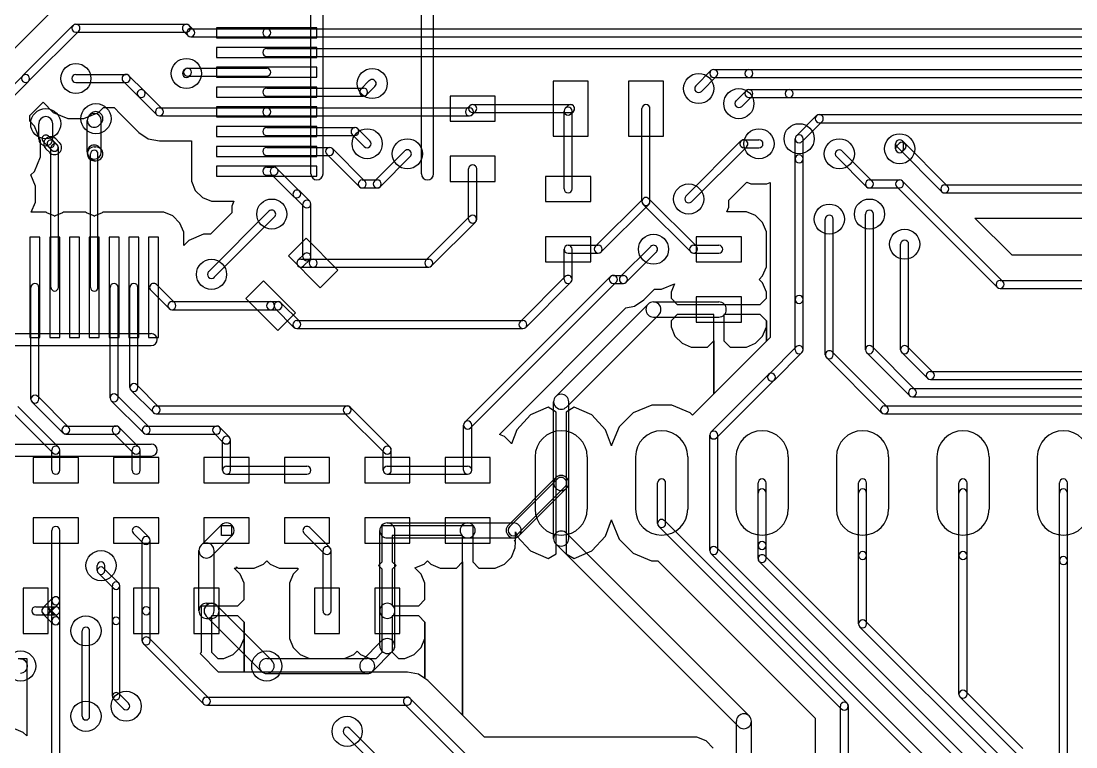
# Model space of a CAD drawing. Extents: x -29274 to 69862, y 24345 to 162744.
# Drawn here: x 25454 to 35955, y 48015 to 55242 of the extents above; entities that cross this region are included whole.
import ezdxf

# ---------------------------------------------------------------- set-up
doc = ezdxf.new("R2010")
doc.units = 0
doc.layers.add('BLACK', color=1, linetype='CONTINUOUS')

msp = doc.modelspace()

# ---------------------------------------------------------------- linework, layer by layer
at = {"layer": 'BLACK'}
for p, q in [((28340, 53721), (28340, 69149)), ((28460, 53721), (28460, 69149)), ((29440, 53721), (29440, 69149)), ((29560, 53721), (29560, 69149)), ((25795, 55375), (25295, 54875)), ((25795, 55375), (25295, 54875)), ((25472, 54699), (25971, 55198)), ((25529, 54642), (26028, 55141)), ((26000, 55210), (27100, 55210)), ((26000, 55130), (27100, 55130)), ((27116, 55098), (27072, 55142)), ((27172, 55154), (27128, 55198)), ((27144, 55166), (27900, 55166)), ((27400, 55176), (27400, 55076)), ((28400, 55176), (27400, 55176)), ((27900, 55166), (43194, 55166)), ((28400, 55076), (28400, 55176)), ((27144, 55086), (27900, 55086)), ((27400, 55076), (28400, 55076)), ((27900, 55086), (43194, 55086)), ((27400, 54979), (27400, 54879)), ((28400, 54979), (27400, 54979)), ((27900, 54969), (43140, 54969)), ((28400, 54879), (28400, 54979)), ((27400, 54879), (28400, 54879)), ((27900, 54889), (43140, 54889)), ((26000, 54710), (26500, 54710)), ((27083, 54760), (27072, 54749)), ((27112, 54772), (27900, 54772)), ((27400, 54782), (27400, 54682)), ((28400, 54782), (27400, 54782)), ((28400, 54682), (28400, 54782)), ((32322, 54748), (32172, 54598)), ((32350, 54760), (32700, 54760)), ((32700, 54760), (42800, 54760)), ((25471, 54698), (25222, 54449)), ((25528, 54641), (25279, 54392)), ((26000, 54630), (26500, 54630)), ((26622, 54492), (26472, 54642)), ((26678, 54548), (26528, 54698)), ((27112, 54692), (27900, 54692)), ((27140, 54703), (27129, 54692)), ((27400, 54682), (28400, 54682)), ((28836, 54564), (28921, 54649)), ((30750, 54645), (30750, 54095)), ((31100, 54645), (30750, 54645)), ((31100, 54095), (31100, 54645)), ((31500, 54645), (31500, 54095)), ((31850, 54645), (31500, 54645)), ((31850, 54095), (31850, 54645)), ((32378, 54692), (32228, 54542)), ((32350, 54680), (32700, 54680)), ((32700, 54680), (42800, 54680)), ((26860, 54367), (26679, 54548)), ((27400, 54585), (27400, 54485)), ((28400, 54585), (27400, 54585)), ((27900, 54575), (28864, 54575)), ((28400, 54485), (28400, 54585)), ((28893, 54507), (28978, 54592)), ((32671, 54548), (32572, 54449)), ((32700, 54560), (33100, 54560)), ((33100, 54560), (42350, 54560)), ((25540, 54300), (25673, 54433)), ((25540, 54300), (25673, 54433)), ((25673, 54433), (25774, 54332)), ((25673, 54433), (25774, 54332)), ((26803, 54310), (26622, 54491)), ((27400, 54485), (28400, 54485)), ((27900, 54495), (28864, 54495)), ((30175, 54495), (29725, 54495)), ((29725, 54495), (29725, 54245)), ((29890, 54367), (29921, 54398)), ((29950, 54410), (30924, 54410)), ((30175, 54245), (30175, 54495)), ((30872, 54374), (30896, 54398)), ((32728, 54491), (32629, 54392)), ((32700, 54480), (33100, 54480)), ((33100, 54480), (42350, 54480)), ((25540, 54244), (25540, 54300)), ((25540, 54244), (25540, 54300)), ((25774, 54332), (25920, 54271)), ((25774, 54332), (25920, 54271)), ((26079, 54271), (26226, 54332)), ((26079, 54271), (26226, 54332)), ((26150, 54320), (26133, 54303)), ((26226, 54332), (26274, 54380)), ((26226, 54332), (26274, 54380)), ((26274, 54380), (26380, 54380)), ((26274, 54380), (26380, 54380)), ((26380, 54380), (26445, 54315)), ((26380, 54380), (26445, 54315)), ((26445, 54315), (26627, 54133)), ((26445, 54315), (26627, 54133)), ((26832, 54378), (27900, 54378)), ((26832, 54298), (27900, 54298)), ((27400, 54388), (27400, 54288)), ((28400, 54388), (27400, 54388)), ((27400, 54288), (28400, 54288)), ((27900, 54378), (29918, 54378)), ((27900, 54298), (29918, 54298)), ((28400, 54288), (28400, 54388)), ((29947, 54310), (29978, 54341)), ((29950, 54330), (30924, 54330)), ((30860, 53571), (30860, 54345)), ((30928, 54318), (30952, 54342)), ((30940, 53571), (30940, 54345)), ((31635, 53446), (31635, 54370)), ((31715, 53446), (31715, 54370)), ((33172, 54099), (33371, 54298)), ((33400, 54310), (42050, 54310)), ((25588, 54196), (25540, 54244)), ((25588, 54196), (25540, 54244)), ((25649, 54049), (25588, 54196)), ((25649, 54049), (25588, 54196)), ((25630, 54070), (25630, 54220)), ((25770, 54070), (25770, 54220)), ((25920, 54271), (26079, 54271)), ((25920, 54271), (26079, 54271)), ((26113, 53937), (26113, 54253)), ((26249, 54221), (26232, 54204)), ((26253, 53937), (26253, 54253)), ((27400, 54191), (27400, 54091)), ((28400, 54191), (27400, 54191)), ((28400, 54091), (28400, 54191)), ((29725, 54245), (30175, 54245)), ((33229, 54042), (33428, 54241)), ((33400, 54230), (42050, 54230)), ((25776, 54046), (25726, 54096)), ((26627, 54133), (26721, 54070)), ((26627, 54133), (26721, 54070)), ((27400, 54091), (28400, 54091)), ((27900, 54181), (28778, 54181)), ((27900, 54101), (28778, 54101)), ((28751, 54113), (28871, 53993)), ((28807, 54169), (28927, 54049)), ((30750, 54095), (31100, 54095)), ((31500, 54095), (31850, 54095)), ((25649, 53890), (25649, 54049)), ((25649, 53890), (25649, 54049)), ((25724, 53994), (25674, 54044)), ((25762, 53956), (25724, 53994)), ((25752, 52591), (25752, 53981)), ((25814, 54008), (25776, 54046)), ((25799, 54070), (25838, 54031)), ((25826, 52591), (25826, 53981)), ((26183, 53990), (26199, 53990)), ((26232, 53987), (26249, 53970)), ((26721, 54070), (26832, 54048)), ((26721, 54070), (26832, 54048)), ((26832, 54048), (27151, 54048)), ((26832, 54048), (27151, 54048)), ((27151, 54048), (27151, 54044)), ((27151, 54048), (27151, 54044)), ((27151, 54044), (27151, 54042)), ((27151, 54044), (27151, 54042)), ((27151, 54042), (27151, 53945)), ((27151, 54042), (27151, 53945)), ((27400, 53994), (27400, 53894)), ((28400, 53994), (27400, 53994)), ((27900, 53984), (28526, 53984)), ((28400, 53894), (28400, 53994)), ((32072, 53499), (32621, 54048)), ((32129, 53442), (32678, 53991)), ((32650, 54060), (32800, 54060)), ((32650, 53980), (32800, 53980)), ((33160, 53870), (33160, 54070)), ((33240, 53870), (33240, 54070)), ((34160, 53970), (34160, 54020)), ((34172, 53999), (34196, 54023)), ((34196, 54023), (34172, 53999)), ((34172, 53992), (34622, 53542)), ((34228, 54048), (34678, 53598)), ((34240, 53970), (34240, 54020)), ((25588, 53744), (25649, 53890)), ((25588, 53744), (25649, 53890)), ((25700, 53971), (25739, 53932)), ((26133, 53888), (26150, 53871)), ((26146, 52590), (26146, 53920)), ((26220, 52590), (26220, 53920)), ((27151, 53945), (27151, 53847)), ((27151, 53945), (27151, 53847)), ((27400, 53894), (28400, 53894)), ((27900, 53904), (28526, 53904)), ((28498, 53916), (28822, 53592)), ((28554, 53972), (28878, 53648)), ((28972, 53648), (29272, 53948)), ((29028, 53592), (29328, 53892)), ((30175, 53895), (29725, 53895)), ((29725, 53895), (29725, 53645)), ((30175, 53645), (30175, 53895)), ((33160, 52470), (33160, 53870)), ((33240, 52470), (33240, 53870)), ((33572, 53892), (33872, 53592)), ((33628, 53948), (33928, 53648)), ((34228, 53943), (34252, 53967)), ((34252, 53967), (34228, 53943)), ((26183, 53850), (26199, 53850)), ((27151, 53847), (27151, 53845)), ((27151, 53847), (27151, 53845)), ((27151, 53845), (27151, 53748)), ((27151, 53845), (27151, 53748)), ((27400, 53797), (27400, 53697)), ((28400, 53797), (27400, 53797)), ((27900, 53787), (27972, 53787)), ((28001, 53775), (28227, 53549)), ((28400, 53697), (28400, 53797)), ((29910, 53270), (29910, 53770)), ((29990, 53270), (29990, 53770)), ((25553, 53710), (25588, 53744)), ((25553, 53710), (25588, 53744)), ((25599, 53599), (25553, 53710)), ((25599, 53599), (25553, 53710)), ((27151, 53748), (27151, 53648)), ((27151, 53748), (27151, 53648)), ((27400, 53697), (28400, 53697)), ((27900, 53707), (27972, 53707)), ((27945, 53719), (28171, 53493)), ((28850, 53660), (29000, 53660)), ((31125, 53695), (30675, 53695)), ((30675, 53695), (30675, 53445)), ((31125, 53445), (31125, 53695)), ((33900, 53660), (34200, 53660)), ((25599, 53440), (25599, 53599)), ((25599, 53440), (25599, 53599)), ((27151, 53648), (27189, 53556)), ((27151, 53648), (27189, 53556)), ((27189, 53556), (27259, 53486)), ((27189, 53556), (27259, 53486)), ((28850, 53580), (29000, 53580)), ((29725, 53645), (30175, 53645)), ((32499, 53459), (32678, 53639)), ((32499, 53459), (32678, 53639)), ((32678, 53639), (32720, 53621)), ((32678, 53639), (32720, 53621)), ((32720, 53621), (32879, 53621)), ((32720, 53621), (32879, 53621)), ((32879, 53621), (32910, 53634)), ((32879, 53621), (32910, 53634)), ((32910, 53634), (32910, 52470)), ((32910, 53634), (32910, 52470)), ((33900, 53580), (34200, 53580)), ((34172, 53592), (35172, 52592)), ((34228, 53648), (35228, 52648)), ((34650, 53610), (43950, 53610)), ((27259, 53486), (27350, 53448)), ((27259, 53486), (27350, 53448)), ((27350, 53448), (27449, 53448)), ((27350, 53448), (27449, 53448)), ((27449, 53448), (27571, 53448)), ((27449, 53448), (27571, 53448)), ((27571, 53448), (27551, 53400)), ((27571, 53448), (27551, 53400)), ((28271, 53392), (28172, 53491)), ((28328, 53449), (28229, 53548)), ((31172, 52999), (31646, 53473)), ((32177, 52999), (31703, 53473)), ((32499, 53390), (32499, 53459)), ((32499, 53390), (32499, 53459)), ((34650, 53530), (43950, 53530)), ((25556, 53339), (25599, 53440)), ((25556, 53339), (25599, 53440)), ((27322, 52748), (27922, 53348)), ((27551, 53400), (27551, 53331)), ((27551, 53400), (27551, 53331)), ((28260, 52894), (28260, 53420)), ((28340, 52894), (28340, 53420)), ((30675, 53445), (31125, 53445)), ((31228, 52943), (31702, 53417)), ((32121, 52943), (31647, 53417)), ((32479, 53344), (32499, 53390)), ((32479, 53344), (32499, 53390)), ((32576, 53344), (32479, 53344)), ((32576, 53344), (32479, 53344)), ((32675, 53344), (32576, 53344)), ((32675, 53344), (32576, 53344)), ((32766, 53306), (32675, 53344)), ((32766, 53306), (32675, 53344)), ((25593, 53339), (25556, 53339)), ((25593, 53339), (25556, 53339)), ((25689, 53339), (25593, 53339)), ((25689, 53339), (25593, 53339)), ((25692, 53339), (25689, 53339)), ((25692, 53339), (25689, 53339)), ((25703, 53339), (25692, 53339)), ((25703, 53339), (25692, 53339)), ((25710, 53332), (25703, 53339)), ((25710, 53332), (25703, 53339)), ((25783, 53301), (25710, 53332)), ((25783, 53301), (25710, 53332)), ((25789, 53295), (25783, 53301)), ((25789, 53295), (25783, 53301)), ((25795, 53301), (25789, 53295)), ((25795, 53301), (25789, 53295)), ((25866, 53331), (25795, 53301)), ((25866, 53331), (25795, 53301)), ((25875, 53339), (25866, 53331)), ((25875, 53339), (25866, 53331)), ((25887, 53339), (25875, 53339)), ((25887, 53339), (25875, 53339)), ((25889, 53339), (25887, 53339)), ((25889, 53339), (25887, 53339)), ((25987, 53339), (25889, 53339)), ((25987, 53339), (25889, 53339)), ((26083, 53339), (25987, 53339)), ((26083, 53339), (25987, 53339)), ((26086, 53339), (26083, 53339)), ((26086, 53339), (26083, 53339)), ((26097, 53339), (26086, 53339)), ((26097, 53339), (26086, 53339)), ((26104, 53332), (26097, 53339)), ((26104, 53332), (26097, 53339)), ((26177, 53301), (26104, 53332)), ((26177, 53301), (26104, 53332)), ((26183, 53295), (26177, 53301)), ((26183, 53295), (26177, 53301)), ((26189, 53301), (26183, 53295)), ((26189, 53301), (26183, 53295)), ((26260, 53331), (26189, 53301)), ((26260, 53331), (26189, 53301)), ((26269, 53339), (26260, 53331)), ((26269, 53339), (26260, 53331)), ((26281, 53339), (26269, 53339)), ((26281, 53339), (26269, 53339)), ((26283, 53339), (26281, 53339)), ((26283, 53339), (26281, 53339)), ((26381, 53339), (26283, 53339)), ((26381, 53339), (26283, 53339)), ((26478, 53339), (26381, 53339)), ((26478, 53339), (26381, 53339)), ((26480, 53339), (26478, 53339)), ((26480, 53339), (26478, 53339)), ((26578, 53339), (26480, 53339)), ((26578, 53339), (26480, 53339)), ((26675, 53339), (26578, 53339)), ((26675, 53339), (26578, 53339)), ((26677, 53339), (26675, 53339)), ((26677, 53339), (26675, 53339)), ((26775, 53339), (26677, 53339)), ((26775, 53339), (26677, 53339)), ((26874, 53339), (26775, 53339)), ((26874, 53339), (26775, 53339)), ((26965, 53301), (26874, 53339)), ((26965, 53301), (26874, 53339)), ((27035, 53231), (26965, 53301)), ((27035, 53231), (26965, 53301)), ((27551, 53331), (27339, 53119)), ((27551, 53331), (27339, 53119)), ((27378, 52692), (27978, 53292)), ((29921, 53298), (29484, 52861)), ((29978, 53241), (29541, 52804)), ((32836, 53236), (32766, 53306)), ((32836, 53236), (32766, 53306)), ((33460, 51920), (33460, 53270)), ((33540, 51920), (33540, 53270)), ((33860, 51970), (33860, 53320)), ((33940, 51970), (33940, 53320)), ((35320, 52910), (34950, 53280)), ((34950, 53280), (43830, 53280)), ((35320, 52910), (34950, 53280)), ((34950, 53280), (43830, 53280)), ((27073, 53139), (27035, 53231)), ((27073, 53139), (27035, 53231)), ((27073, 53007), (27073, 53139)), ((27073, 53007), (27073, 53139)), ((32874, 53144), (32836, 53236)), ((32874, 53144), (32836, 53236)), ((32874, 52894), (32874, 53144)), ((32874, 52894), (32874, 53144)), ((25642, 53090), (25542, 53090)), ((25542, 53090), (25542, 52090)), ((25642, 52090), (25642, 53090)), ((25839, 53090), (25739, 53090)), ((25739, 53090), (25739, 52090)), ((25839, 52090), (25839, 53090)), ((26036, 53090), (25936, 53090)), ((25936, 53090), (25936, 52090)), ((26036, 52090), (26036, 53090)), ((26233, 53090), (26133, 53090)), ((26133, 53090), (26133, 52090)), ((26233, 52090), (26233, 53090)), ((26430, 53090), (26330, 53090)), ((26330, 53090), (26330, 52090)), ((26430, 52090), (26430, 53090)), ((26627, 53090), (26527, 53090)), ((26527, 53090), (26527, 52090)), ((26627, 52090), (26627, 53090)), ((26824, 53090), (26724, 53090)), ((26724, 53090), (26724, 52090)), ((26824, 52090), (26824, 53090)), ((27124, 53058), (27073, 53007)), ((27124, 53058), (27073, 53007)), ((27271, 53119), (27124, 53058)), ((27271, 53119), (27124, 53058)), ((27339, 53119), (27271, 53119)), ((27339, 53119), (27271, 53119)), ((28291, 53079), (28115, 52903)), ((28609, 52761), (28291, 53079)), ((31125, 53095), (30675, 53095)), ((30675, 53095), (30675, 52845)), ((31125, 52845), (31125, 53095)), ((32625, 53095), (32175, 53095)), ((32175, 53095), (32175, 52845)), ((32625, 52845), (32625, 53095)), ((30860, 52670), (30860, 52970)), ((30900, 53010), (31200, 53010)), ((30900, 52930), (31200, 52930)), ((30940, 52670), (30940, 52970)), ((31422, 52698), (31722, 52998)), ((31478, 52642), (31778, 52942)), ((32150, 53010), (32400, 53010)), ((32150, 52930), (32400, 52930)), ((34210, 51970), (34210, 53020)), ((34290, 51970), (34290, 53020)), ((28115, 52903), (28433, 52585)), ((28210, 52861), (28271, 52922)), ((28238, 52872), (28362, 52872)), ((28267, 52804), (28328, 52865)), ((28362, 52872), (29512, 52872)), ((30675, 52845), (31125, 52845)), ((32175, 52845), (32625, 52845)), ((32874, 52795), (32874, 52894)), ((32874, 52795), (32874, 52894)), ((41076, 52910), (35320, 52910)), ((41076, 52910), (35320, 52910)), ((28238, 52792), (28362, 52792)), ((28362, 52792), (29512, 52792)), ((28433, 52585), (28609, 52761)), ((32836, 52704), (32874, 52795)), ((32836, 52704), (32874, 52795)), ((26984, 52437), (26803, 52618)), ((27867, 52655), (27691, 52479)), ((28185, 52337), (27867, 52655)), ((29872, 51248), (31322, 52698)), ((29928, 51192), (31378, 52642)), ((30422, 52248), (30872, 52698)), ((30478, 52192), (30928, 52642)), ((31350, 52710), (31450, 52710)), ((31350, 52630), (31450, 52630)), ((31829, 52571), (31959, 52626)), ((31829, 52571), (31959, 52626)), ((31959, 52626), (31926, 52544)), ((31959, 52626), (31926, 52544)), ((32802, 52670), (32836, 52704)), ((32802, 52670), (32836, 52704)), ((32836, 52636), (32802, 52670)), ((32836, 52636), (32802, 52670)), ((32874, 52544), (32836, 52636)), ((32874, 52544), (32836, 52636)), ((35200, 52660), (41350, 52660)), ((25552, 51478), (25552, 52590)), ((25632, 51478), (25632, 52590)), ((26340, 51490), (26340, 52590)), ((26420, 51490), (26420, 52590)), ((26537, 51594), (26537, 52590)), ((26617, 51594), (26617, 52590)), ((26927, 52380), (26746, 52561)), ((31655, 52465), (31761, 52571)), ((31655, 52465), (31761, 52571)), ((31761, 52571), (31829, 52571)), ((31761, 52571), (31829, 52571)), ((31926, 52544), (31925, 52482)), ((31926, 52544), (31925, 52482)), ((32875, 52482), (32874, 52544)), ((32875, 52482), (32874, 52544)), ((35200, 52580), (41350, 52580)), ((26956, 52448), (27938, 52448)), ((27691, 52479), (28009, 52161)), ((27938, 52448), (28012, 52448)), ((28041, 52436), (28228, 52249)), ((31696, 52423), (30778, 51505)), ((31474, 52385), (31561, 52402)), ((31474, 52385), (31561, 52402)), ((31561, 52402), (31655, 52465)), ((31561, 52402), (31655, 52465)), ((31750, 52445), (32400, 52445)), ((31925, 52482), (31987, 52420)), ((31925, 52482), (31987, 52420)), ((31987, 52420), (32300, 52420)), ((31987, 52420), (32300, 52420)), ((32625, 52495), (32175, 52495)), ((32175, 52495), (32175, 52245)), ((32300, 52420), (32350, 52420)), ((32300, 52420), (32350, 52420)), ((32350, 52420), (32450, 52420)), ((32350, 52420), (32450, 52420)), ((32450, 52420), (32500, 52420)), ((32450, 52420), (32500, 52420)), ((32500, 52420), (32813, 52420)), ((32500, 52420), (32813, 52420)), ((32625, 52245), (32625, 52495)), ((32813, 52420), (32875, 52482)), ((32813, 52420), (32875, 52482)), ((32910, 52470), (32910, 52090)), ((32910, 52470), (32910, 52090)), ((33160, 51970), (33160, 52470)), ((33240, 51970), (33240, 52470)), ((26956, 52368), (27938, 52368)), ((27938, 52368), (28012, 52368)), ((27984, 52379), (28171, 52192)), ((28009, 52161), (28185, 52337)), ((30216, 51127), (31474, 52385)), ((30216, 51127), (31474, 52385)), ((31802, 52317), (30884, 51399)), ((31750, 52295), (32400, 52295)), ((31987, 52320), (31925, 52258)), ((31987, 52320), (31925, 52258)), ((32350, 52320), (31987, 52320)), ((32350, 52320), (31987, 52320)), ((32350, 52057), (32350, 52320)), ((32350, 52057), (32350, 52320)), ((32813, 52320), (32450, 52320)), ((32450, 52320), (32450, 52057)), ((32813, 52320), (32450, 52320)), ((32450, 52320), (32450, 52057)), ((32875, 52258), (32813, 52320)), ((32875, 52258), (32813, 52320)), ((28200, 52260), (30450, 52260)), ((31925, 52258), (31926, 52196)), ((31925, 52258), (31926, 52196)), ((31926, 52196), (31964, 52104)), ((31926, 52196), (31964, 52104)), ((32175, 52245), (32625, 52245)), ((32836, 52104), (32874, 52196)), ((32836, 52104), (32874, 52196)), ((32874, 52196), (32875, 52258)), ((32874, 52196), (32875, 52258)), ((32875, 52055), (32875, 52258)), ((32875, 52258), (32875, 52055)), ((32875, 52055), (32875, 52258)), ((32875, 52258), (32875, 52055)), ((10521, 52130), (26749, 52130)), ((25542, 52090), (25642, 52090)), ((25739, 52090), (25839, 52090)), ((25936, 52090), (26036, 52090)), ((26133, 52090), (26233, 52090)), ((26330, 52090), (26430, 52090)), ((26527, 52090), (26627, 52090)), ((26724, 52090), (26824, 52090)), ((28200, 52180), (30450, 52180)), ((31964, 52104), (32034, 52034)), ((31964, 52104), (32034, 52034)), ((32766, 52034), (32836, 52104)), ((32766, 52034), (32836, 52104)), ((32910, 52090), (32875, 52055)), ((32910, 52090), (32875, 52055)), ((10521, 52010), (26749, 52010)), ((32034, 52034), (32125, 51996)), ((32034, 52034), (32125, 51996)), ((32125, 51996), (32224, 51996)), ((32125, 51996), (32224, 51996)), ((32224, 51996), (32288, 51995)), ((32224, 51996), (32288, 51995)), ((32288, 51995), (32350, 52057)), ((32288, 51995), (32350, 52057)), ((32350, 51530), (32350, 52057)), ((32350, 52057), (32350, 51530)), ((32350, 51530), (32350, 52057)), ((32350, 52057), (32350, 51530)), ((32450, 52057), (32512, 51995)), ((32450, 52057), (32512, 51995)), ((32512, 51995), (32576, 51996)), ((32512, 51995), (32576, 51996)), ((32576, 51996), (32675, 51996)), ((32576, 51996), (32675, 51996)), ((32675, 51996), (32766, 52034)), ((32675, 51996), (32766, 52034)), ((32875, 52055), (32720, 51900)), ((32875, 52055), (32720, 51900)), ((32897, 51724), (33171, 51998)), ((33929, 51998), (34356, 51571)), ((34534, 51742), (34278, 51998)), ((32720, 51900), (32350, 51530)), ((32720, 51900), (32350, 51530)), ((32953, 51668), (33227, 51942)), ((34021, 51342), (33472, 51891)), ((34078, 51399), (33529, 51948)), ((33872, 51941), (34299, 51514)), ((34478, 51686), (34222, 51942)), ((32896, 51723), (32322, 51149)), ((32952, 51667), (32378, 51093)), ((34506, 51754), (37956, 51754)), ((34506, 51674), (37956, 51674)), ((26549, 51565), (26771, 51343)), ((26605, 51621), (26827, 51399)), ((34328, 51582), (37028, 51582)), ((25621, 51506), (25928, 51199)), ((26352, 51462), (26672, 51142)), ((26408, 51518), (26728, 51198)), ((32350, 51530), (32145, 51325)), ((32350, 51530), (32145, 51325)), ((34328, 51502), (37028, 51502)), ((25423, 51404), (25828, 50999)), ((25564, 51449), (25871, 51142)), ((26800, 51410), (28700, 51410)), ((28729, 51398), (29128, 50999)), ((30702, 51396), (30527, 51320)), ((30702, 51396), (30527, 51320)), ((30781, 51348), (30702, 51396)), ((30781, 51348), (30702, 51396)), ((30756, 50643), (30756, 51451)), ((30781, 50743), (30781, 51348)), ((30781, 50743), (30781, 51348)), ((30960, 51396), (30881, 51348)), ((30960, 51396), (30881, 51348)), ((30881, 51348), (30881, 50743)), ((30881, 51348), (30881, 50743)), ((30906, 50643), (30906, 51451)), ((31135, 51320), (30960, 51396)), ((31135, 51320), (30960, 51396)), ((31732, 51418), (31548, 51342)), ((31732, 51418), (31548, 51342)), ((31931, 51418), (31732, 51418)), ((31931, 51418), (31732, 51418)), ((32115, 51342), (31931, 51418)), ((32115, 51342), (31931, 51418)), ((34050, 51410), (36050, 51410)), ((25366, 51347), (25771, 50942)), ((26800, 51330), (28700, 51330)), ((28672, 51341), (29071, 50942)), ((30527, 51320), (30390, 51172)), ((30527, 51320), (30390, 51172)), ((31272, 51172), (31135, 51320)), ((31272, 51172), (31135, 51320)), ((31548, 51342), (31407, 51202)), ((31548, 51342), (31407, 51202)), ((32139, 51318), (32115, 51342)), ((32139, 51318), (32115, 51342)), ((32145, 51325), (32139, 51318)), ((32145, 51325), (32139, 51318)), ((34050, 51330), (36050, 51330)), ((25900, 51210), (26400, 51210)), ((26372, 51141), (26571, 50942)), ((26429, 51198), (26628, 50999)), ((26700, 51210), (27400, 51210)), ((27372, 51141), (27471, 51042)), ((27429, 51198), (27528, 51099)), ((29860, 50770), (29860, 51220)), ((29940, 50770), (29940, 51220)), ((30390, 51172), (30338, 51031)), ((30390, 51172), (30338, 51031)), ((31331, 51011), (31272, 51172)), ((31331, 51011), (31272, 51172)), ((31407, 51202), (31331, 51018)), ((31407, 51202), (31331, 51018)), ((25900, 51130), (26400, 51130)), ((26700, 51130), (27400, 51130)), ((27460, 50770), (27460, 51070)), ((27540, 50770), (27540, 51070)), ((30266, 51106), (30216, 51127)), ((30266, 51106), (30216, 51127)), ((30336, 51036), (30266, 51106)), ((30336, 51036), (30266, 51106)), ((30338, 51031), (30336, 51036)), ((30338, 51031), (30336, 51036)), ((32310, 49970), (32310, 51120)), ((32390, 49970), (32390, 51120)), ((10521, 51030), (26749, 51030)), ((25760, 50770), (25760, 50970)), ((25840, 50770), (25840, 50970)), ((26560, 50770), (26560, 50970)), ((26640, 50770), (26640, 50970)), ((29060, 50770), (29060, 50970)), ((29140, 50770), (29140, 50970)), ((31331, 51018), (31331, 51011)), ((31331, 51018), (31331, 51011)), ((10521, 50910), (26749, 50910)), ((26025, 50895), (25575, 50895)), ((25575, 50895), (25575, 50645)), ((26025, 50645), (26025, 50895)), ((26825, 50895), (26375, 50895)), ((26375, 50895), (26375, 50645)), ((26825, 50645), (26825, 50895)), ((27725, 50895), (27275, 50895)), ((27275, 50895), (27275, 50645)), ((27725, 50645), (27725, 50895)), ((28525, 50895), (28075, 50895)), ((28075, 50895), (28075, 50645)), ((28525, 50645), (28525, 50895)), ((29325, 50895), (28875, 50895)), ((28875, 50895), (28875, 50645)), ((29325, 50645), (29325, 50895)), ((30125, 50895), (29675, 50895)), ((29675, 50895), (29675, 50645)), ((30125, 50645), (30125, 50895)), ((30571, 50903), (30571, 50383)), ((31091, 50903), (31091, 50383)), ((31571, 50903), (31571, 50383)), ((32091, 50903), (32091, 50383)), ((32571, 50903), (32571, 50383)), ((33091, 50903), (33091, 50383)), ((33571, 50903), (33571, 50383)), ((34091, 50903), (34091, 50383)), ((34571, 50903), (34571, 50383)), ((35091, 50903), (35091, 50383)), ((35571, 50903), (35571, 50383)), ((27500, 50810), (28300, 50810)), ((27500, 50730), (28300, 50730)), ((29100, 50810), (29900, 50810)), ((29100, 50730), (29900, 50730)), ((30781, 50693), (30781, 50743)), ((30781, 50693), (30781, 50743)), ((30881, 50743), (30881, 50693)), ((30881, 50743), (30881, 50693)), ((25575, 50645), (26025, 50645)), ((26375, 50645), (26825, 50645)), ((27275, 50645), (27725, 50645)), ((28075, 50645), (28525, 50645)), ((28875, 50645), (29325, 50645)), ((29675, 50645), (30125, 50645)), ((30305, 50224), (30777, 50696)), ((30319, 50210), (30791, 50682)), ((30756, 50089), (30756, 50643)), ((30781, 50593), (30781, 50693)), ((30781, 50593), (30781, 50693)), ((30881, 50693), (30881, 50593)), ((30881, 50693), (30881, 50593)), ((30906, 50089), (30906, 50643)), ((31791, 50239), (31791, 50643)), ((31871, 50239), (31871, 50643)), ((32791, 50021), (32791, 50643)), ((32871, 50021), (32871, 50643)), ((33791, 49921), (33791, 50643)), ((33871, 49921), (33871, 50643)), ((34791, 49921), (34791, 50643)), ((34871, 49921), (34871, 50643)), ((35791, 49871), (35791, 50643)), ((35871, 49871), (35871, 50643)), ((30397, 50132), (30869, 50604)), ((30411, 50118), (30883, 50590)), ((30781, 50543), (30781, 50593)), ((30781, 50543), (30781, 50593)), ((30781, 49938), (30781, 50543)), ((30781, 49938), (30781, 50543)), ((30881, 50593), (30881, 50543)), ((30881, 50593), (30881, 50543)), ((30881, 50543), (30881, 49938)), ((30881, 50543), (30881, 49938)), ((32791, 50021), (32791, 50543)), ((32871, 50021), (32871, 50543)), ((33791, 49921), (33791, 50543)), ((33871, 49921), (33871, 50543)), ((34791, 49921), (34791, 50543)), ((34871, 49921), (34871, 50543)), ((35791, 49871), (35791, 50543)), ((35871, 49871), (35871, 50543)), ((26025, 50295), (25575, 50295)), ((25575, 50295), (25575, 50045)), ((26025, 50045), (26025, 50295)), ((26825, 50295), (26375, 50295)), ((26375, 50295), (26375, 50045)), ((26728, 50099), (26629, 50198)), ((26825, 50045), (26825, 50295)), ((27247, 50023), (27447, 50223)), ((27725, 50295), (27275, 50295)), ((27275, 50295), (27275, 50045)), ((27450, 50120), (27450, 50220)), ((27450, 50220), (27550, 50220)), ((27450, 50120), (27450, 50220)), ((27450, 50220), (27550, 50220)), ((27550, 50220), (27550, 50120)), ((27550, 50220), (27550, 50120)), ((27725, 50045), (27725, 50295)), ((28525, 50295), (28075, 50295)), ((28075, 50295), (28075, 50045)), ((28528, 49999), (28329, 50198)), ((28525, 50045), (28525, 50295)), ((29325, 50295), (28875, 50295)), ((28875, 50295), (28875, 50045)), ((29050, 50120), (29050, 50220)), ((29050, 50220), (29150, 50220)), ((29050, 50120), (29050, 50220)), ((29050, 50220), (29150, 50220)), ((29100, 50245), (29900, 50245)), ((29150, 50220), (29200, 50220)), ((29150, 50220), (29200, 50220)), ((29200, 50220), (29487, 50220)), ((29200, 50220), (29487, 50220)), ((29325, 50045), (29325, 50295)), ((29487, 50220), (29513, 50220)), ((29487, 50220), (29513, 50220)), ((29513, 50220), (29800, 50220)), ((29513, 50220), (29800, 50220)), ((30125, 50295), (29675, 50295)), ((29675, 50295), (29675, 50045)), ((29800, 50220), (29850, 50220)), ((29800, 50220), (29850, 50220)), ((29850, 50220), (29950, 50220)), ((29850, 50220), (29950, 50220)), ((29900, 50245), (30358, 50245)), ((29950, 50220), (29950, 50120)), ((29950, 50220), (29950, 50120)), ((30125, 50045), (30125, 50295)), ((31272, 50114), (31331, 50276)), ((31272, 50114), (31331, 50276)), ((31331, 50276), (31331, 50269)), ((31331, 50276), (31331, 50269)), ((31331, 50269), (31407, 50085)), ((31331, 50269), (31407, 50085)), ((33621, 48392), (31802, 50211)), ((33678, 48449), (31859, 50268)), ((25760, 49470), (25760, 50170)), ((25840, 49470), (25840, 50170)), ((26671, 50042), (26572, 50141)), ((27353, 49917), (27553, 50117)), ((27550, 50120), (27450, 50120)), ((27550, 50120), (27450, 50120)), ((28471, 49942), (28272, 50141)), ((29025, 49370), (29025, 50170)), ((29050, 50070), (29050, 50120)), ((29050, 50070), (29050, 50120)), ((29100, 50095), (29900, 50095)), ((29487, 50120), (29150, 50120)), ((29150, 50120), (29150, 49857)), ((29487, 50120), (29150, 50120)), ((29150, 50120), (29150, 49857)), ((29175, 49370), (29175, 50170)), ((29513, 50120), (29487, 50120)), ((29513, 50120), (29487, 50120)), ((29850, 50120), (29513, 50120)), ((29850, 50120), (29513, 50120)), ((29850, 49857), (29850, 50120)), ((29850, 49857), (29850, 50120)), ((29900, 50095), (30358, 50095)), ((29950, 50120), (29950, 50070)), ((29950, 50120), (29950, 50070)), ((30375, 50070), (30375, 50156)), ((30375, 50156), (30390, 50114)), ((30375, 50070), (30375, 50156)), ((30375, 50156), (30390, 50114)), ((30390, 50114), (30527, 49966)), ((30390, 50114), (30527, 49966)), ((30884, 50142), (32702, 48324)), ((31135, 49966), (31272, 50114)), ((31135, 49966), (31272, 50114)), ((25575, 50045), (26025, 50045)), ((26375, 50045), (26825, 50045)), ((26660, 49370), (26660, 50070)), ((26740, 49370), (26740, 50070)), ((27275, 50045), (27725, 50045)), ((28075, 50045), (28525, 50045)), ((28875, 50045), (29325, 50045)), ((29050, 49857), (29050, 50070)), ((29050, 49857), (29050, 50070)), ((29675, 50045), (30125, 50045)), ((29950, 50070), (29950, 49857)), ((29950, 50070), (29950, 49857)), ((30336, 49904), (30374, 49996)), ((30336, 49904), (30374, 49996)), ((30375, 50058), (30363, 50070)), ((30363, 50070), (30375, 50070)), ((30375, 50058), (30363, 50070)), ((30363, 50070), (30375, 50070)), ((30374, 49996), (30375, 50058)), ((30374, 49996), (30375, 50058)), ((30778, 50036), (32596, 48218)), ((31407, 50085), (31547, 49944)), ((31407, 50085), (31547, 49944)), ((32379, 49998), (34828, 47549)), ((32791, 49890), (32791, 50020)), ((32871, 49890), (32871, 50020)), ((27225, 49370), (27225, 49970)), ((27375, 49370), (27375, 49970)), ((28460, 49370), (28460, 49970)), ((28540, 49370), (28540, 49970)), ((30266, 49834), (30336, 49904)), ((30266, 49834), (30336, 49904)), ((30527, 49966), (30702, 49890)), ((30527, 49966), (30702, 49890)), ((30702, 49890), (30781, 49938)), ((30702, 49890), (30781, 49938)), ((30881, 49938), (30960, 49890)), ((30881, 49938), (30960, 49890)), ((30960, 49890), (31135, 49966)), ((30960, 49890), (31135, 49966)), ((31547, 49944), (31731, 49868)), ((31547, 49944), (31731, 49868)), ((32322, 49941), (34771, 47492)), ((35027, 47749), (32859, 49917)), ((33791, 49240), (33791, 49920)), ((33871, 49240), (33871, 49920)), ((34791, 48540), (34791, 49920)), ((34871, 48540), (34871, 49920)), ((26213, 49770), (26213, 49820)), ((26276, 49796), (26426, 49646)), ((26287, 49770), (26287, 49820)), ((27636, 49736), (27577, 49795)), ((27577, 49795), (27600, 49795)), ((27636, 49736), (27577, 49795)), ((27577, 49795), (27600, 49795)), ((27600, 49795), (27600, 49807)), ((27600, 49807), (27612, 49795)), ((27600, 49795), (27600, 49807)), ((27600, 49807), (27612, 49795)), ((27612, 49795), (27676, 49796)), ((27612, 49795), (27676, 49796)), ((27676, 49796), (27775, 49796)), ((27676, 49796), (27775, 49796)), ((27775, 49796), (27866, 49834)), ((27775, 49796), (27866, 49834)), ((27866, 49834), (27900, 49868)), ((27866, 49834), (27900, 49868)), ((27900, 49868), (27934, 49834)), ((27900, 49868), (27934, 49834)), ((27934, 49834), (28025, 49796)), ((27934, 49834), (28025, 49796)), ((28025, 49796), (28124, 49796)), ((28025, 49796), (28124, 49796)), ((28124, 49796), (28210, 49796)), ((28124, 49796), (28210, 49796)), ((28210, 49782), (28164, 49736)), ((28210, 49782), (28164, 49736)), ((28210, 49796), (28210, 49782)), ((28210, 49796), (28210, 49782)), ((29013, 49820), (29050, 49857)), ((29013, 49820), (29050, 49857)), ((29050, 49783), (29013, 49820)), ((29050, 49783), (29013, 49820)), ((29050, 49470), (29050, 49783)), ((29050, 49470), (29050, 49783)), ((29150, 49857), (29187, 49820)), ((29150, 49857), (29187, 49820)), ((29187, 49820), (29150, 49783)), ((29187, 49820), (29150, 49783)), ((29150, 49783), (29150, 49420)), ((29150, 49783), (29150, 49420)), ((29375, 49797), (29466, 49834)), ((29375, 49797), (29466, 49834)), ((29436, 49736), (29375, 49797)), ((29436, 49736), (29375, 49797)), ((29466, 49834), (29500, 49868)), ((29466, 49834), (29500, 49868)), ((29500, 49868), (29534, 49834)), ((29500, 49868), (29534, 49834)), ((29534, 49834), (29625, 49796)), ((29534, 49834), (29625, 49796)), ((29625, 49796), (29724, 49796)), ((29625, 49796), (29724, 49796)), ((29724, 49796), (29788, 49795)), ((29724, 49796), (29788, 49795)), ((29788, 49795), (29850, 49857)), ((29788, 49795), (29850, 49857)), ((29850, 48330), (29850, 49857)), ((29850, 49857), (29850, 48330)), ((29850, 48330), (29850, 49857)), ((29850, 49857), (29850, 48330)), ((29950, 49857), (30012, 49795)), ((29950, 49857), (30012, 49795)), ((30012, 49795), (30076, 49796)), ((30012, 49795), (30076, 49796)), ((30076, 49796), (30175, 49796)), ((30076, 49796), (30175, 49796)), ((30175, 49796), (30266, 49834)), ((30175, 49796), (30266, 49834)), ((31731, 49868), (31792, 49868)), ((31731, 49868), (31792, 49868)), ((31792, 49868), (33360, 48300)), ((31792, 49868), (33360, 48300)), ((34971, 47693), (32803, 49861)), ((35791, 45490), (35791, 49870)), ((35871, 45490), (35871, 49870)), ((26224, 49744), (26374, 49594)), ((27674, 49645), (27636, 49736)), ((27674, 49645), (27636, 49736)), ((28164, 49736), (28126, 49645)), ((28164, 49736), (28126, 49645)), ((29474, 49645), (29436, 49736)), ((29474, 49645), (29436, 49736)), ((25725, 49595), (25475, 49595)), ((25475, 49595), (25475, 49145)), ((25725, 49145), (25725, 49595)), ((26363, 49270), (26363, 49620)), ((26437, 49270), (26437, 49620)), ((26575, 49595), (26575, 49145)), ((26825, 49595), (26575, 49595)), ((26825, 49145), (26825, 49595)), ((27175, 49595), (27175, 49145)), ((27425, 49595), (27175, 49595)), ((27425, 49145), (27425, 49595)), ((27674, 49546), (27674, 49645)), ((27674, 49546), (27674, 49645)), ((28126, 49645), (28126, 49546)), ((28126, 49645), (28126, 49546)), ((28375, 49595), (28375, 49145)), ((28625, 49595), (28375, 49595)), ((28625, 49145), (28625, 49595)), ((28975, 49595), (28975, 49145)), ((29225, 49595), (28975, 49595)), ((29225, 49145), (29225, 49595)), ((29474, 49546), (29474, 49645)), ((29474, 49546), (29474, 49645)), ((25672, 49399), (25771, 49498)), ((25760, 49370), (25760, 49470)), ((25840, 49370), (25840, 49470)), ((27613, 49420), (27675, 49482)), ((27613, 49420), (27675, 49482)), ((27675, 49482), (27674, 49546)), ((27675, 49482), (27674, 49546)), ((28126, 49546), (28126, 49096)), ((28126, 49546), (28126, 49096)), ((29050, 49420), (29050, 49470)), ((29050, 49420), (29050, 49470)), ((29413, 49420), (29475, 49482)), ((29413, 49420), (29475, 49482)), ((29475, 49482), (29474, 49546)), ((29475, 49482), (29474, 49546)), ((25600, 49410), (25700, 49410)), ((25600, 49410), (25700, 49410)), ((25600, 49410), (25800, 49410)), ((25729, 49342), (25828, 49441)), ((25828, 49299), (25729, 49398)), ((25760, 49270), (25760, 49370)), ((25840, 49270), (25840, 49370)), ((26660, 49070), (26660, 49370)), ((26740, 49070), (26740, 49370)), ((27250, 49320), (27250, 49420)), ((27250, 49420), (27350, 49420)), ((27250, 49320), (27250, 49420)), ((27250, 49420), (27350, 49420)), ((27300, 49445), (27350, 49445)), ((27350, 49420), (27400, 49420)), ((27350, 49420), (27400, 49420)), ((27400, 49420), (27613, 49420)), ((27400, 49420), (27613, 49420)), ((27952, 48874), (27404, 49422)), ((29025, 49020), (29025, 49370)), ((29050, 49320), (29050, 49420)), ((29050, 49320), (29050, 49420)), ((29150, 49420), (29413, 49420)), ((29150, 49420), (29413, 49420)), ((29175, 49020), (29175, 49370)), ((25600, 49330), (25700, 49330)), ((25600, 49330), (25700, 49330)), ((25600, 49330), (25800, 49330)), ((25771, 49242), (25672, 49341)), ((25760, 47870), (25760, 49270)), ((25840, 47870), (25840, 49270)), ((26363, 48520), (26363, 49270)), ((26437, 48520), (26437, 49270)), ((27250, 49270), (27250, 49320)), ((27250, 49270), (27250, 49320)), ((27250, 48957), (27250, 49270)), ((27250, 48957), (27250, 49270)), ((27846, 48768), (27298, 49316)), ((27300, 49295), (27350, 49295)), ((27613, 49320), (27350, 49320)), ((27350, 49320), (27350, 48957)), ((27613, 49320), (27350, 49320)), ((27350, 49320), (27350, 48957)), ((27675, 49258), (27613, 49320)), ((27675, 49258), (27613, 49320)), ((27674, 49194), (27675, 49258)), ((27674, 49194), (27675, 49258)), ((27675, 48760), (27675, 49258)), ((27675, 49258), (27675, 48760)), ((27675, 48760), (27675, 49258)), ((27675, 49258), (27675, 48760)), ((29050, 49270), (29050, 49320)), ((29050, 49270), (29050, 49320)), ((29050, 48957), (29050, 49270)), ((29050, 48957), (29050, 49270)), ((29413, 49320), (29150, 49320)), ((29150, 49320), (29150, 48957)), ((29413, 49320), (29150, 49320)), ((29150, 49320), (29150, 48957)), ((29475, 49258), (29413, 49320)), ((29475, 49258), (29413, 49320)), ((29474, 49194), (29475, 49258)), ((29474, 49194), (29475, 49258)), ((29475, 48696), (29475, 49258)), ((29475, 49258), (29475, 48696)), ((29475, 48696), (29475, 49258)), ((29475, 49258), (29475, 48696)), ((33859, 49268), (35200, 47927)), ((25475, 49145), (25725, 49145)), ((26063, 48320), (26063, 49170)), ((26137, 48320), (26137, 49170)), ((26575, 49145), (26825, 49145)), ((27175, 49145), (27425, 49145)), ((27674, 49095), (27674, 49194)), ((27674, 49095), (27674, 49194)), ((28375, 49145), (28625, 49145)), ((28975, 49145), (29225, 49145)), ((29474, 49095), (29474, 49194)), ((29474, 49095), (29474, 49194)), ((33802, 49211), (35143, 47870)), ((27272, 48442), (26672, 49042)), ((27328, 48498), (26728, 49098)), ((27636, 49004), (27674, 49095)), ((27636, 49004), (27674, 49095)), ((28126, 49096), (28164, 49004)), ((28126, 49096), (28164, 49004)), ((28847, 48873), (29047, 49073)), ((29436, 49004), (29474, 49095)), ((29436, 49004), (29474, 49095)), ((27236, 48944), (27250, 48957)), ((27236, 48944), (27250, 48957)), ((27420, 48760), (27236, 48944)), ((27420, 48760), (27236, 48944)), ((27350, 48957), (27412, 48895)), ((27350, 48957), (27412, 48895)), ((27474, 48896), (27566, 48934)), ((27474, 48896), (27566, 48934)), ((27566, 48934), (27636, 49004)), ((27566, 48934), (27636, 49004)), ((28164, 49004), (28234, 48934)), ((28164, 49004), (28234, 48934)), ((28234, 48934), (28325, 48896)), ((28234, 48934), (28325, 48896)), ((28674, 48896), (28766, 48934)), ((28674, 48896), (28766, 48934)), ((28766, 48934), (28800, 48968)), ((28766, 48934), (28800, 48968)), ((28800, 48968), (28834, 48934)), ((28800, 48968), (28834, 48934)), ((28834, 48934), (28926, 48896)), ((28834, 48934), (28926, 48896)), ((28953, 48767), (29153, 48967)), ((28988, 48895), (29050, 48957)), ((28988, 48895), (29050, 48957)), ((29150, 48957), (29212, 48895)), ((29150, 48957), (29212, 48895)), ((29274, 48896), (29366, 48934)), ((29274, 48896), (29366, 48934)), ((29366, 48934), (29436, 49004)), ((29366, 48934), (29436, 49004)), ((25425, 48896), (25510, 48896)), ((25425, 48896), (25510, 48896)), ((25510, 48896), (25510, 48124)), ((25510, 48896), (25510, 48124)), ((27412, 48895), (27474, 48896)), ((27412, 48895), (27474, 48896)), ((27900, 48895), (28900, 48895)), ((28325, 48896), (28424, 48896)), ((28325, 48896), (28424, 48896)), ((28424, 48896), (28674, 48896)), ((28424, 48896), (28674, 48896)), ((28926, 48896), (28988, 48895)), ((28926, 48896), (28988, 48895)), ((29212, 48895), (29274, 48896)), ((29212, 48895), (29274, 48896)), ((27675, 48760), (27420, 48760)), ((27675, 48760), (27420, 48760)), ((29300, 48760), (27675, 48760)), ((29300, 48760), (27675, 48760)), ((27900, 48745), (28900, 48745)), ((29411, 48738), (29300, 48760)), ((29411, 48738), (29300, 48760)), ((29475, 48696), (29411, 48738)), ((29475, 48696), (29411, 48738)), ((29505, 48675), (29475, 48696)), ((29505, 48675), (29475, 48696)), ((29850, 48330), (29505, 48675)), ((29850, 48330), (29505, 48675)), ((26526, 48447), (26427, 48546)), ((34859, 48568), (35428, 47999)), ((26473, 48394), (26374, 48493)), ((27300, 48510), (29300, 48510)), ((27300, 48430), (29300, 48430)), ((30272, 47442), (29272, 48442)), ((30328, 47498), (29328, 48498)), ((33610, 47570), (33610, 48420)), ((33690, 47570), (33690, 48420)), ((34802, 48511), (35371, 47942)), ((30068, 48112), (29850, 48330)), ((30068, 48112), (29850, 48330)), ((25476, 48158), (25342, 48214)), ((25476, 48158), (25342, 48214)), ((28728, 48198), (29328, 47598)), ((32575, 45970), (32575, 48270)), ((32725, 45970), (32725, 48270)), ((33360, 48300), (33360, 47938)), ((33360, 48300), (33360, 47938)), ((25510, 48124), (25476, 48158)), ((25510, 48124), (25476, 48158)), ((28672, 48142), (29272, 47542)), ((30375, 48112), (30068, 48112)), ((30375, 48112), (30068, 48112)), ((32083, 48112), (30375, 48112)), ((32083, 48112), (30375, 48112)), ((32182, 48112), (32083, 48112)), ((32182, 48112), (32083, 48112)), ((32273, 48074), (32182, 48112)), ((32273, 48074), (32182, 48112)), ((32343, 48004), (32273, 48074)), ((32343, 48004), (32273, 48074))]:
    msp.add_line(p, q, dxfattribs=at)
for centre in [(26000, 54670), (27100, 54720), (28950, 54620), (32200, 54570), (32600, 54420), (26200, 54270), (25700, 54220), (33200, 54070), (28900, 54020), (32800, 54020), (34200, 53970), (29300, 53920), (33600, 53920), (32100, 53470), (27950, 53320), (33900, 53320), (33500, 53270), (34250, 53020), (31750, 52970), (27350, 52720), (26250, 49820), (26100, 49170), (25450, 48820), (27900, 48820), (26500, 48420), (26100, 48320), (28700, 48170)]:
    msp.add_circle(centre, 150, dxfattribs=at)
for centre, radius, start, end in [((26000, 55170), 40, 90, 270), ((26000, 55170), 40, 315, 495), ((27100, 55170), 40, 405, 585), ((27100, 55170), 40, 270, 450), ((27144, 55126), 40, 90, 270), ((27144, 55126), 40, 225, 405), ((27900, 55126), 40, 90, 270), ((27900, 55126), 40, 270, 450), ((27900, 54929), 40, 90, 270), ((25499, 54669), 40, -45, 135), ((26000, 54670), 40, 90, 270), ((26500, 54670), 40, 405, 585), ((26500, 54670), 40, 270, 450), ((27100, 54720), 40, 135, 315), ((27112, 54732), 40, 90, 270), ((27112, 54732), 40, -45, 135), ((27900, 54732), 40, 270, 450), ((32350, 54720), 40, 90, 270), ((32350, 54720), 40, -45, 135), ((32700, 54720), 40, 90, 270), ((32700, 54720), 40, 270, 450), ((25500, 54670), 40, 135, 315), ((28949, 54620), 40, 315, 495), ((26650, 54520), 40, 405, 585), ((26650, 54520), 40, 225, 405), ((27900, 54535), 40, 90, 270), ((28865, 54536), 40, 135, 315), ((28864, 54535), 40, 270, 450), ((32200, 54570), 40, 135, 315), ((32700, 54520), 40, 90, 270), ((32699, 54519), 40, -45, 135), ((33100, 54520), 40, 90, 270), ((33100, 54520), 40, 270, 450), ((29950, 54370), 40, 90, 270), ((29950, 54370), 40, 315, 495), ((30924, 54370), 40, 315, 495), ((30924, 54370), 40, 270, 450), ((31675, 54370), 40, 360, 540), ((32601, 54421), 40, 135, 315), ((25700, 54220), 70, 360, 540), ((26183, 54253), 70, 360, 540), ((26183, 54254), 70, 135, 315), ((26199, 54270), 70, -45, 135), ((26832, 54338), 40, 90, 270), ((26832, 54338), 40, 225, 405), ((27900, 54338), 40, 90, 270), ((27900, 54338), 40, 270, 450), ((29918, 54338), 40, 135, 315), ((29918, 54338), 40, 270, 450), ((30900, 54345), 40, 360, 540), ((30900, 54346), 40, 135, 315), ((33400, 54270), 40, 90, 270), ((33400, 54270), 40, 315, 495), ((25700, 54070), 37, 405, 585), ((25750, 54020), 70, 45, 225), ((27900, 54141), 40, 90, 270), ((28779, 54141), 40, 45, 225), ((28778, 54141), 40, 270, 450), ((33200, 54070), 40, 360, 540), ((33200, 54070), 40, 135, 315), ((25700, 54070), 70, 180, 360), ((25750, 54020), 37, 405, 585), ((25750, 54020), 37, 225, 405), ((25788, 53982), 70, 225, 405), ((25789, 53981), 37, 360, 540), ((25788, 53982), 37, 225, 405), ((26183, 53937), 70, 45, 225), ((26183, 53920), 70, 90, 270), ((26199, 53920), 70, 270, 450), ((27900, 53944), 40, 90, 270), ((28526, 53944), 40, 45, 225), ((28526, 53944), 40, 270, 450), ((28899, 54021), 40, 225, 405), ((32650, 54020), 40, 90, 270), ((32649, 54019), 40, 315, 495), ((32800, 54020), 40, 270, 450), ((34200, 54020), 40, 360, 540), ((34200, 54020), 40, 45, 225), ((34200, 53971), 40, 135, 315), ((34200, 53971), 40, 135, 315), ((34224, 53995), 40, 315, 495), ((34224, 53995), 40, -45, 135), ((26183, 53937), 70, 180, 360), ((26183, 53920), 37, 360, 540), ((26199, 53921), 70, 225, 405), ((29300, 53920), 40, 315, 495), ((33200, 53870), 40, 360, 540), ((33200, 53870), 40, 180, 360), ((33600, 53920), 40, 45, 225), ((34200, 53970), 40, 180, 360), ((27900, 53747), 40, 90, 270), ((27973, 53747), 40, 45, 225), ((27972, 53747), 40, 270, 450), ((29950, 53770), 40, 360, 540), ((28400, 53721), 60, 180, 360), ((28850, 53620), 40, 90, 270), ((29000, 53620), 40, 270, 450), ((29500, 53721), 60, 180, 360), ((33900, 53620), 40, 90, 270), ((34200, 53620), 40, 45, 225), ((34200, 53620), 40, 270, 450), ((28201, 53519), 40, 405, 585), ((28850, 53620), 40, 225, 405), ((29000, 53620), 40, 135, 315), ((30900, 53571), 40, 180, 360), ((33900, 53620), 40, 225, 405), ((34650, 53570), 40, 90, 270), ((34650, 53570), 40, 225, 405), ((28199, 53521), 40, 225, 405), ((28300, 53420), 40, 360, 540), ((28299, 53421), 40, 225, 405), ((31675, 53445), 40, 405, 585), ((31674, 53445), 40, 315, 495), ((32101, 53471), 40, 135, 315), ((27950, 53320), 40, 315, 495), ((31675, 53446), 40, 180, 360), ((33900, 53320), 40, 360, 540), ((29950, 53270), 40, 180, 360), ((29949, 53269), 40, -45, 135), ((33500, 53270), 40, 360, 540), ((34250, 53020), 40, 360, 540), ((28299, 52893), 40, 315, 495), ((30900, 52970), 40, 360, 540), ((30900, 52970), 40, 90, 270), ((31200, 52971), 40, 135, 315), ((31200, 52970), 40, 270, 450), ((31750, 52970), 40, 315, 495), ((32150, 52970), 40, 90, 270), ((32149, 52971), 40, 225, 405), ((32400, 52970), 40, 270, 450), ((28238, 52832), 40, 90, 270), ((28239, 52833), 40, 135, 315), ((28300, 52894), 40, 180, 360), ((28362, 52832), 40, 90, 270), ((28362, 52832), 40, 270, 450), ((29513, 52833), 40, 135, 315), ((29512, 52832), 40, 270, 450), ((27350, 52720), 40, 135, 315), ((25592, 52590), 40, 360, 540), ((26380, 52590), 40, 360, 540), ((26577, 52590), 40, 360, 540), ((26774, 52590), 40, 405, 585), ((30900, 52670), 40, 180, 360), ((30900, 52670), 40, 315, 495), ((31350, 52670), 40, 90, 270), ((31350, 52670), 40, 315, 495), ((31450, 52670), 40, 135, 315), ((31450, 52670), 40, 270, 450), ((35200, 52620), 40, 90, 270), ((35200, 52620), 40, 225, 405), ((25789, 52591), 37, 180, 360), ((26183, 52590), 37, 180, 360), ((33200, 52470), 40, 360, 540), ((26956, 52408), 40, 90, 270), ((26956, 52408), 40, 225, 405), ((27938, 52408), 40, 90, 270), ((27938, 52408), 40, 270, 450), ((28013, 52407), 40, 45, 225), ((28012, 52408), 40, 270, 450), ((31750, 52370), 75, 90, 270), ((31749, 52370), 75, -45, 135), ((32400, 52370), 75, 270, 450), ((33200, 52470), 40, 180, 360), ((28200, 52220), 40, 90, 270), ((28199, 52221), 40, 225, 405), ((30450, 52220), 40, 135, 315), ((30450, 52220), 40, 270, 450), ((26749, 52070), 60, 270, 450), ((33199, 51970), 40, 315, 495), ((33900, 51970), 40, 45, 225), ((34250, 51970), 40, 405, 585), ((33200, 51970), 40, 180, 360), ((33500, 51920), 40, 180, 360), ((33501, 51919), 40, 405, 585), ((33900, 51970), 40, 180, 360), ((34250, 51970), 40, 180, 360), ((32925, 51696), 40, 135, 315), ((32924, 51695), 40, -45, 135), ((34506, 51714), 40, 90, 270), ((34506, 51714), 40, 225, 405), ((26577, 51593), 40, 45, 225), ((26577, 51594), 40, 180, 360), ((34328, 51542), 40, 90, 270), ((34328, 51542), 40, 225, 405), ((25592, 51478), 40, 180, 360), ((25593, 51477), 40, 45, 225), ((26380, 51490), 40, 45, 225), ((26380, 51490), 40, 180, 360), ((30831, 51451), 75, 360, 540), ((30831, 51452), 75, 135, 315), ((26800, 51370), 40, 90, 270), ((26799, 51371), 40, 225, 405), ((28701, 51369), 40, 45, 225), ((28700, 51370), 40, 270, 450), ((34050, 51370), 40, 90, 270), ((34049, 51371), 40, 225, 405), ((29900, 51220), 40, 360, 540), ((29900, 51220), 40, 135, 315), ((25900, 51170), 40, 90, 270), ((25899, 51171), 40, 225, 405), ((26400, 51170), 40, 45, 225), ((26400, 51170), 40, 270, 450), ((26700, 51170), 40, 90, 270), ((26700, 51170), 40, 225, 405), ((27401, 51169), 40, 45, 225), ((27400, 51170), 40, 270, 450), ((30831, 50903), 260, 0, 180), ((31831, 50903), 260, 0, 180), ((32350, 51120), 40, 360, 540), ((32350, 51121), 40, 135, 315), ((32831, 50903), 260, 0, 180), ((33831, 50903), 260, 0, 180), ((34831, 50903), 260, 0, 180), ((35831, 50903), 260, 0, 180), ((27500, 51070), 40, 360, 540), ((27499, 51071), 40, 225, 405), ((25800, 50970), 40, 360, 540), ((25799, 50971), 40, 225, 405), ((26600, 50970), 40, 360, 540), ((26600, 50970), 40, 225, 405), ((26749, 50970), 60, 270, 450), ((29100, 50970), 40, 360, 540), ((29099, 50971), 40, 225, 405), ((25800, 50770), 40, 180, 360), ((26600, 50770), 40, 180, 360), ((27500, 50770), 40, 90, 270), ((27500, 50770), 40, 180, 360), ((28300, 50770), 40, 270, 450), ((29100, 50770), 40, 90, 270), ((29100, 50770), 40, 180, 360), ((29900, 50770), 40, 180, 360), ((29900, 50770), 40, 270, 450), ((30831, 50643), 75, 360, 540), ((30830, 50643), 75, 315, 495), ((30831, 50643), 75, 180, 360), ((30830, 50643), 55, 315, 495), ((31831, 50643), 40, 360, 540), ((32831, 50643), 40, 360, 540), ((33831, 50643), 40, 360, 540), ((34831, 50643), 40, 360, 540), ((35831, 50643), 40, 360, 540), ((32831, 50543), 40, 360, 540), ((33831, 50543), 40, 360, 540), ((34831, 50543), 40, 360, 540), ((35831, 50543), 40, 360, 540), ((30831, 50383), 260, 180, 360), ((31831, 50383), 260, 180, 360), ((32831, 50383), 260, 180, 360), ((33831, 50383), 260, 180, 360), ((34831, 50383), 260, 180, 360), ((35831, 50383), 260, 180, 360), ((25800, 50170), 40, 360, 540), ((26601, 50169), 40, 405, 585), ((27500, 50170), 75, 315, 495), ((28300, 50170), 40, 405, 585), ((29100, 50170), 75, 90, 270), ((29100, 50170), 75, 360, 540), ((29900, 50170), 75, 90, 270), ((29900, 50170), 75, 270, 450), ((30358, 50171), 75, 135, 315), ((30358, 50171), 55, 135, 315), ((30358, 50170), 75, 270, 450), ((31831, 50239), 40, 405, 585), ((31831, 50239), 40, 180, 360), ((26700, 50070), 40, 360, 540), ((26699, 50071), 40, 225, 405), ((30831, 50089), 75, 45, 225), ((30831, 50089), 75, 180, 360), ((27300, 49970), 75, 360, 540), ((27300, 49970), 75, 135, 315), ((28500, 49970), 40, 360, 540), ((28500, 49970), 40, 225, 405), ((32350, 49970), 40, 45, 225), ((32831, 50020), 40, 360, 540), ((32831, 50021), 40, 180, 360), ((32831, 50021), 40, 180, 360), ((32350, 49970), 40, 180, 360), ((32831, 49889), 40, 405, 585), ((32831, 49890), 40, 180, 360), ((33831, 49920), 40, 360, 540), ((33831, 49921), 40, 180, 360), ((33831, 49921), 40, 180, 360), ((34831, 49920), 40, 360, 540), ((34831, 49921), 40, 180, 360), ((34831, 49921), 40, 180, 360), ((35831, 49870), 40, 360, 540), ((26250, 49820), 37, 360, 540), ((26250, 49770), 37, 45, 225), ((35831, 49871), 40, 180, 360), ((35831, 49871), 40, 180, 360), ((26250, 49770), 37, 180, 360), ((26400, 49620), 37, 360, 540), ((26400, 49620), 37, 225, 405), ((25800, 49470), 40, 360, 540), ((25800, 49470), 40, 180, 360), ((25799, 49469), 40, 315, 495), ((25600, 49370), 40, 90, 270), ((25600, 49370), 40, 90, 270), ((25600, 49370), 40, 90, 270), ((25701, 49369), 40, 405, 585), ((25701, 49371), 40, 135, 315), ((25700, 49370), 40, 270, 450), ((25700, 49370), 40, 270, 450), ((25800, 49370), 40, 360, 540), ((25800, 49370), 40, 180, 360), ((25800, 49370), 40, 270, 450), ((26700, 49370), 40, 360, 540), ((26700, 49370), 40, 180, 360), ((27300, 49370), 75, 90, 270), ((27300, 49370), 75, 180, 360), ((27351, 49369), 75, 405, 585), ((27350, 49370), 75, 270, 450), ((28500, 49370), 40, 180, 360), ((29100, 49370), 75, 360, 540), ((29100, 49370), 75, 180, 360), ((25800, 49270), 40, 360, 540), ((25800, 49270), 40, 180, 360), ((25799, 49271), 40, 225, 405), ((26400, 49270), 37, 360, 540), ((26400, 49270), 37, 180, 360), ((33831, 49239), 40, 45, 225), ((26100, 49170), 37, 360, 540), ((33831, 49240), 40, 180, 360), ((26700, 49070), 40, 405, 585), ((26700, 49070), 40, 180, 360), ((29100, 49020), 75, 315, 495), ((29100, 49020), 75, 180, 360), ((25449, 48820), 70, 270, 450), ((27900, 48820), 75, 90, 270), ((27899, 48821), 75, 225, 405), ((28900, 48820), 75, 135, 315), ((28900, 48820), 75, 270, 450), ((26400, 48520), 37, 180, 360), ((26401, 48519), 37, 405, 585), ((34831, 48539), 40, 45, 225), ((34831, 48540), 40, 180, 360), ((26499, 48421), 37, 225, 405), ((27300, 48470), 40, 90, 270), ((27300, 48470), 40, 225, 405), ((29300, 48470), 40, 405, 585), ((29300, 48470), 40, 270, 450), ((33650, 48420), 40, 360, 540), ((33649, 48421), 40, 225, 405), ((26100, 48320), 37, 180, 360), ((32650, 48270), 75, 360, 540), ((32649, 48271), 75, 225, 405), ((28700, 48170), 40, 45, 225)]:
    msp.add_arc(centre, radius, start, end, dxfattribs=at)

doc.saveas('drawing.dxf')
